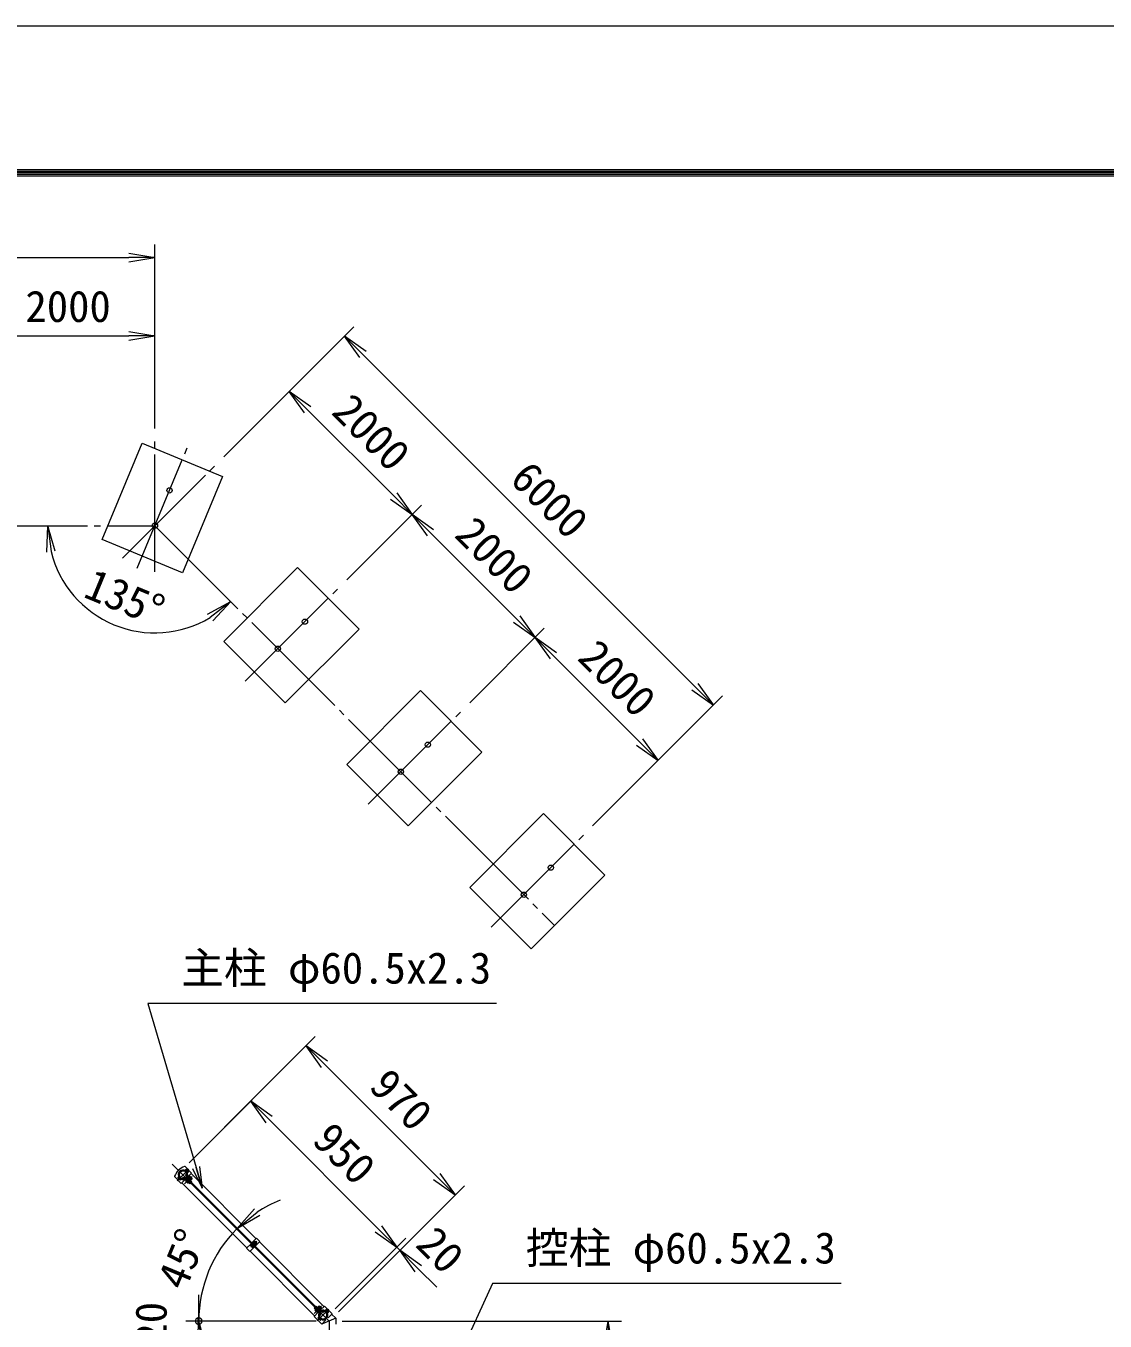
# Model space of a CAD drawing. Units: millimetres, scale not verified, with parts at other scales. Extents: x -12600 to 12600, y -8910 to 8910.
# Drawn here: x -5367 to -402, y 2953 to 8910 of the extents above; entities that cross this region are included whole.
import ezdxf
from ezdxf.enums import TextEntityAlignment as Align

# ---------------------------------------------------------------- set-up
doc = ezdxf.new("R2010")
doc.units = ezdxf.units.MM
doc.header["$LTSCALE"] = 30
doc.linetypes.add('LONG_CHAIN', pattern=[21, 18, -1, 1, -1])
for name, color, linetype, lineweight in [('0-0_D-TTL', 7, 'Continuous', 9), ('0-3_D-STR1', 1, 'Continuous', 9), ('0-4_D-STR4', 7, 'Continuous', 9), ('0-6_D-BMK', 2, 'LONG_CHAIN', 9), ('0-7_D-STR3', 3, 'Continuous', 9), ('0-9_D-STR-DIM', 7, 'Continuous', 9), ('0-A_0', 7, 'Continuous', 9), ('0-D_D-STR-TXT', 7, 'Continuous', 9)]:
    doc.layers.add(name, color=color, linetype=linetype, lineweight=lineweight)
doc.styles.add('ＭＳ ゴシック', font='')
doc.styles.get('ＭＳ ゴシック').set_extended_font_data('MS Gothic')

# ---------------------------------------------------------------- blocks, each defined once
blk = doc.blocks.new('_Open')
at = {"layer": '0-A_0'}
blk.add_line((-30, 5), (0, 0), dxfattribs=at)
blk.add_lwpolyline([(-30, -5), (0, 0), (-30, 0)], dxfattribs=at)
blk = doc.blocks.new('_DotSmall')
at = {"layer": '0-A_0'}
for p, q in [((2.238, 3), (-2.238, 3)), ((3.668, -0.743), (-3.668, -0.743))]:
    blk.add_line(p, q, dxfattribs=at)
for points in [[(3.75, 0), (3.72, 0.47), (3.632, 0.933), (3.487, 1.38), (3.286, 1.807), (3.034, 2.204), (2.734, 2.567), (2.39, 2.889), (2.009, 3.166), (1.597, 3.393), (1.159, 3.566), (0.703, 3.684), (0.235, 3.743), (-0.235, 3.743), (-0.703, 3.684), (-1.159, 3.566), (-1.597, 3.393), (-2.009, 3.166), (-2.39, 2.889), (-2.734, 2.567), (-3.034, 2.204), (-3.286, 1.807), (-3.487, 1.38), (-3.632, 0.933), (-3.72, 0.47), (-3.75, 0), (0, 0)], [(-3.75, 0), (-3.72, -0.47), (-3.632, -0.933), (-3.487, -1.38), (-3.286, -1.807), (-3.034, -2.204), (-2.734, -2.567), (-2.39, -2.889), (-2.009, -3.166), (-1.597, -3.393), (-1.159, -3.566), (-0.703, -3.684), (-0.235, -3.743), (0.235, -3.743), (0.703, -3.684), (1.159, -3.566), (1.597, -3.393), (2.009, -3.166), (2.39, -2.889), (2.734, -2.567), (3.034, -2.204), (3.286, -1.807), (3.487, -1.38), (3.632, -0.933), (3.72, -0.47), (3.75, 0), (0, 0)]]:
    blk.add_lwpolyline(points, close=True, dxfattribs=at)

msp = doc.modelspace()

# ---------------------------------------------------------------- linework, layer by layer
at = {"layer": '0-0_D-TTL', "color": 2}
msp.add_lwpolyline([(-12600, 8910), (12600, 8910), (12600, -8910), (-12600, -8910)], close=True, dxfattribs=at)
at = {"layer": '0-0_D-TTL'}
for points in [[(-11790, 8250), (11790, 8250), (11790, -8250), (-11790, -8250)], [(-11782.5, 8242.5), (11782.5, 8242.5), (11782.5, -8242.5), (-11782.5, -8242.5)], [(-11775, 8235), (11775, 8235), (11775, -8235), (-11775, -8235)], [(-11767.5, 8227.5), (11767.5, 8227.5), (11767.5, -8227.5), (-11767.5, -8227.5)], [(-11760, 8220), (11760, 8220), (11760, -8220), (-11760, -8220)]]:
    msp.add_lwpolyline(points, close=True, dxfattribs=at)
at = {"layer": '0-3_D-STR1'}
for p, q in [((-4350.91, 3289.33), (-4649.98, 3588.4)), ((-4645.16, 3611.96), (-4644.74, 3613.5)), ((-4638.38, 3610.14), (-4645.16, 3611.96)), ((-4637.96, 3611.69), (-4644.74, 3613.5)), ((-4630.76, 3626.36), (-4632.3, 3625.94)), ((-4630.49, 3619.16), (-4632.3, 3625.94)), ((-4628.94, 3619.58), (-4630.76, 3626.36)), ((-4607.2, 3631.18), (-4308.13, 3332.11)), ((-4293.28, 3317.26), (-3995.98, 3019.96)), ((-4038.76, 2977.18), (-4336.06, 3274.48)), ((-4015.25, 2987.01), (-4013.43, 2980.23)), ((-4013.7, 2987.42), (-4011.88, 2980.65)), ((-4013.43, 2980.23), (-4011.88, 2980.65)), ((-4006.22, 2994.9), (-3999.45, 2993.08)), ((-4005.81, 2996.45), (-3999.03, 2994.63)), ((-3999.03, 2994.63), (-3999.45, 2993.08)), ((-3960.62, 2984.6), (-3941.83, 2965.81)), ((-3941.83, 2965.81), (-4002.33, 2940.75)), ((-3941.83, 2965.81), (-3941.83, 2939.23))]:
    msp.add_line(p, q, dxfattribs=at)
for centre in [(-4706.28, 6773.72), (-4773.63, 6611.11), (-4083.5, 6169.88), (-4207.95, 6045.43), (-3517.81, 5604.19), (-3642.26, 5479.74), (-2952.12, 5038.51), (-3076.58, 4914.06)]:
    msp.add_circle(centre, 12.1, dxfattribs=at)
for centre, radius, start, end in [((-4644.5, 3625.7), 19.05, 339.32478, 290.67522), ((-4644.5, 3625.7), 17.45, 339.32478, 290.67522), ((-4638.48, 3609.75), 0.401, 290.67522, 75), ((-4638.48, 3609.75), 2, 290.67522, 75), ((-4628.55, 3619.68), 2, 195, 339.32478), ((-4628.55, 3619.68), 0.401, 195, 339.32478), ((-3999.69, 2980.89), 19.05, 159.32478, 110.67522), ((-4015.63, 2986.91), 2, 15, 159.32478), ((-3999.69, 2980.89), 17.45, 159.32478, 110.67522), ((-4015.63, 2986.91), 0.401, 15, 159.32478), ((-4005.71, 2996.83), 2, 110.67522, 255), ((-4005.71, 2996.83), 0.401, 110.67522, 255)]:
    msp.add_arc(centre, radius, start, end, dxfattribs=at)
at = {"layer": '0-4_D-STR4'}
for points in [[(-4832.89, 6990.68), (-4463.34, 6837.61), (-4647.02, 6394.15), (-5016.58, 6547.22)], [(-4117.44, 6418.78), (-3834.59, 6135.94), (-4174.01, 5796.53), (-4456.85, 6079.37)], [(-3551.75, 5853.09), (-3268.91, 5570.25), (-3608.32, 5230.84), (-3891.16, 5513.68)], [(-2986.07, 5287.41), (-2703.22, 5004.57), (-3042.63, 4665.16), (-3325.48, 4948)]]:
    msp.add_lwpolyline(points, close=True, dxfattribs=at)
at = {"layer": '0-6_D-BMK'}
for p, q in [((-4773.63, 6399.11), (-4773.63, 6999.11)), ((-4854.76, 6415.25), (-4625.15, 6969.58)), ((-4923.54, 6461.21), (-4499.27, 6885.47)), ((-4357.85, 5895.52), (-3933.59, 6319.78)), ((-3792.17, 5329.84), (-3367.9, 5754.1)), ((-3226.48, 4764.15), (-2802.22, 5188.41)), ((-4694.03, 3675.23), (-3972.08, 2953.28)), ((-4671.35, 3598.85), (-4617.65, 3652.55)), ((-4637.03, 3583.67), (-4602.47, 3618.23)), ((-4332.38, 3293), (-4305.09, 3320.3)), ((-4041.72, 2988.36), (-4007.16, 3022.92)), ((-4026.53, 2954.04), (-3972.84, 3007.73)), ((-3972.08, 2953.28), (-3972.08, -4776.72))]:
    msp.add_line(p, q, dxfattribs=at)
msp.add_lwpolyline([(-10612.11, 4772.64), (-8773.63, 6611.11), (-4773.63, 6611.11), (-2935.15, 4772.64)], dxfattribs=at)
at = {"layer": '0-7_D-STR3'}
for p, q in [((-4634.85, 3663.64), (-4604.79, 3633.58)), ((-4630.78, 3650.87), (-4634.67, 3646.98)), ((-4634.67, 3646.98), (-4623.21, 3635.53)), ((-4631.77, 3644.08), (-4632.03, 3643.82)), ((-4627.92, 3648.01), (-4631.81, 3644.12)), ((-4628.75, 3650.26), (-4620.02, 3641.53)), ((-4627.17, 3648.68), (-4626.82, 3649.03)), ((-4627.17, 3648.68), (-4626.82, 3649.03)), ((-4626.82, 3649.03), (-4621.16, 3643.38)), ((-4626.7, 3648.2), (-4626.11, 3648.78)), ((-4626.11, 3638.43), (-4626.37, 3638.17)), ((-4622.19, 3642.28), (-4626.08, 3638.39)), ((-4619.33, 3639.42), (-4623.21, 3635.53)), ((-4622, 3643.5), (-4621.41, 3644.08)), ((-4621.52, 3643.02), (-4621.16, 3643.38)), ((-4621.52, 3643.02), (-4621.16, 3643.38)), ((-4668.05, 3611.34), (-4658.85, 3602.15)), ((-4665.71, 3615.8), (-4654.4, 3604.49)), ((-4662.62, 3613.23), (-4662.88, 3612.97)), ((-4656.97, 3607.57), (-4657.23, 3607.31)), ((-4612.54, 3584.54), (-4633.23, 3605.24)), ((-4623.1, 3588.32), (-4632.29, 3597.51)), ((-4631.95, 3609.97), (-4628.77, 3613.15)), ((-4015.42, 2993.44), (-4631.95, 3609.97)), ((-4610.91, 3586.17), (-4631.61, 3606.87)), ((-4012.24, 2996.62), (-4628.77, 3613.15)), ((-4625.28, 3602.94), (-4626.48, 3601.74)), ((-4604.97, 3592.11), (-4625.67, 3612.81)), ((-4625.28, 3602.94), (-4617.76, 3595.42)), ((-4624.35, 3602.01), (-4624.17, 3602.19)), ((-4603.34, 3593.74), (-4624.04, 3614.43)), ((-4623.99, 3614.38), (-4604.79, 3633.58)), ((-4620.99, 3605.37), (-4619.61, 3606.75)), ((-4613.81, 3618.34), (-4620.88, 3611.27)), ((-4617.76, 3595.42), (-4618.96, 3594.22)), ((-4618.69, 3596.35), (-4618.51, 3596.53)), ((-4610.95, 3615.48), (-4618.02, 3608.41)), ((-4615.33, 3599.71), (-4613.95, 3601.09)), ((-4612.54, 3584.54), (-4610.91, 3586.17)), ((-4605.22, 3609.75), (-4612.29, 3602.68)), ((-4611.78, 3617.73), (-4603.05, 3609)), ((-4610.2, 3616.15), (-4604.55, 3610.5)), ((-4609.72, 3615.67), (-4609.5, 3615.9)), ((-4602.35, 3606.89), (-4609.43, 3599.82)), ((-4605.03, 3610.97), (-4604.8, 3611.2)), ((-4604.97, 3592.11), (-4603.34, 3593.74)), ((-4331.11, 3309.13), (-4352.53, 3287.7)), ((-4352.53, 3287.7), (-4337.68, 3272.85)), ((-4316.26, 3294.28), (-4337.68, 3272.85)), ((-4333.3, 3301.28), (-4324.11, 3292.09)), ((-4332.74, 3307.5), (-4317.89, 3292.65)), ((-4330.97, 3305.73), (-4319.65, 3294.42)), ((-4327.93, 3312.31), (-4306.5, 3333.73)), ((-4326.3, 3313.93), (-4311.45, 3299.09)), ((-4317.53, 3319.31), (-4324.6, 3312.24)), ((-4324.6, 3312.24), (-4313.15, 3300.78)), ((-4314.67, 3316.45), (-4321.74, 3309.37)), ((-4308.94, 3310.72), (-4316.01, 3303.65)), ((-4315.51, 3318.7), (-4306.78, 3309.97)), ((-4313.93, 3317.12), (-4311.17, 3319.87)), ((-4313.45, 3316.64), (-4310.46, 3319.62)), ((-4306.08, 3307.85), (-4313.15, 3300.78)), ((-4313.08, 3297.46), (-4291.65, 3318.88)), ((-4311.17, 3319.87), (-4305.51, 3314.22)), ((-4308.75, 3311.94), (-4305.76, 3314.93)), ((-4308.27, 3311.46), (-4305.51, 3314.22)), ((-4306.5, 3333.73), (-4291.65, 3318.88)), ((-4041.16, 2974.77), (-4021.96, 2993.97)), ((-4041.05, 3013.06), (-4039.43, 3014.69)), ((-4041.05, 3013.06), (-4020.14, 2992.15)), ((-4039.43, 3014.69), (-4018.52, 2993.78)), ((-4037.02, 3002.24), (-4027.83, 2993.05)), ((-4033.49, 3020.63), (-4031.86, 3022.25)), ((-4033.49, 3020.63), (-4012.58, 2999.72)), ((-4031.86, 3022.25), (-4010.95, 3001.34)), ((-4029.96, 3007.63), (-4031.17, 3006.43)), ((-4029.96, 3007.63), (-4022.44, 3000.11)), ((-4029.03, 3006.7), (-4028.86, 3006.87)), ((-4025.67, 3010.06), (-4024.3, 3011.43)), ((-4018.5, 3023.03), (-4025.57, 3015.96)), ((-4022.44, 3000.11), (-4023.65, 2998.91)), ((-4023.38, 3001.04), (-4023.2, 3001.22)), ((-4015.63, 3020.17), (-4022.7, 3013.1)), ((-4022.67, 3013.06), (-4022.53, 3013.2)), ((-4020.02, 3004.4), (-4018.64, 3005.78)), ((-4017.01, 3007.4), (-4016.87, 3007.55)), ((-4009.91, 3014.44), (-4016.98, 3007.37)), ((-4016.47, 3022.42), (-4007.74, 3013.69)), ((-4015.42, 2993.44), (-4012.24, 2996.62)), ((-4014.89, 3020.84), (-4009.23, 3015.18)), ((-4014.41, 3020.36), (-4014.18, 3020.59)), ((-4007.04, 3011.58), (-4014.11, 3004.5)), ((-4012.77, 3003.16), (-3993.57, 3022.36)), ((-4009.71, 3015.66), (-4009.48, 3015.89)), ((-3993.57, 3022.36), (-3958.22, 2987)), ((-3985.97, 3006.06), (-3989.86, 3002.17)), ((-3989.86, 3002.17), (-3978.4, 2990.72)), ((-3986.96, 2999.27), (-3987.22, 2999.01)), ((-3983.11, 3003.2), (-3987, 2999.31)), ((-3983.94, 3005.45), (-3975.21, 2996.72)), ((-3982.36, 3003.87), (-3982.01, 3004.22)), ((-3982.36, 3003.87), (-3982.01, 3004.22)), ((-3982.01, 3004.22), (-3976.35, 2998.57)), ((-3981.88, 3003.39), (-3981.3, 3003.97)), ((-3981.3, 2993.62), (-3981.56, 2993.36)), ((-3977.38, 2997.47), (-3981.27, 2993.58)), ((-3974.51, 2994.61), (-3978.4, 2990.72)), ((-3977.27, 2967.95), (-3958.22, 2987)), ((-3977.19, 2998.69), (-3976.6, 2999.27)), ((-3976.71, 2998.21), (-3976.35, 2998.57)), ((-3976.71, 2998.21), (-3976.35, 2998.57)), ((-4041.16, 2974.77), (-4005.8, 2939.42)), ((-4023.23, 2966.53), (-4014.04, 2957.34)), ((-4020.9, 2970.99), (-4009.59, 2959.67)), ((-4017.81, 2968.42), (-4018.07, 2968.16)), ((-4012.16, 2962.76), (-4012.42, 2962.5)), ((-4005.8, 2939.42), (-3986.75, 2958.47)), ((-3991.33, 2963.05), (-3986.75, 2958.47)), ((-3991.33, 2963.05), (-3990.35, 2960.97)), ((-3981.85, 2972.53), (-3977.27, 2967.95)), ((-3981.85, 2972.53), (-3979.77, 2971.55))]:
    msp.add_line(p, q, dxfattribs=at)
msp.add_lwpolyline([(-4682.44, 3616.05), (-4652.38, 3585.99), (-4633.18, 3605.19)], dxfattribs=at)
for centre, radius, start, end in [((-4607.1, 3588.3), 82.25, 112.22973, 157.77027), ((-4644.5, 3625.7), 22, 335.1633, 294.8367), ((-4644.5, 3625.7), 19.7, 334.83718, 295.16282), ((-4637.18, 3661.31), 3.3, 45, 108.27329), ((-4630.44, 3648.35), 2.54, 352.21089, 97.78911), ((-4630.5, 3639.7), 8.7, 17.26063, 72.73937), ((-4629.3, 3640.9), 8.5, 16.92751, 73.07249), ((-4621.85, 3639.75), 2.55, 352.42505, 97.57495), ((-4680.11, 3618.38), 3.3, 161.72671, 225), ((-4634.65, 3603.83), 4.3, 45, 110.03562), ((-4634.65, 3603.83), 2, 45, 107.72039), ((-4622.63, 3615.85), 4.3, 159.96438, 225), ((-4622.63, 3615.85), 2, 162.27961, 225), ((-4613.47, 3615.83), 2.54, 352.21089, 97.78911), ((-4613.53, 3607.17), 8.7, 17.26063, 72.73937), ((-4612.68, 3608.02), 8.5, 16.92751, 73.07249), ((-4604.88, 3607.23), 2.55, 352.42505, 97.57495), ((-4317.19, 3316.79), 2.54, 352.21089, 97.78911), ((-4317.25, 3308.14), 8.7, 17.26063, 72.73937), ((-4313.64, 3311.74), 8.5, 16.92751, 73.07249), ((-4308.6, 3308.19), 2.55, 352.42505, 97.57495), ((-3999.69, 2980.89), 22, 155.1633, 295.11694), ((-4021.56, 2990.74), 2, 342.27961, 45), ((-3999.69, 2980.89), 19.7, 154.83718, 295.11694), ((-4021.56, 2990.74), 4.3, 339.96438, 45), ((-4018.15, 3020.51), 2.54, 352.21089, 97.78911), ((-4018.21, 3011.86), 8.7, 17.26063, 72.73937), ((-4017.37, 3012.71), 8.5, 16.92751, 73.07249), ((-4009.54, 3002.76), 4.3, 225, 290.03562), ((-4009.54, 3002.76), 2, 225, 287.72039), ((-4009.57, 3011.91), 2.55, 352.42505, 97.57495), ((-3999.69, 2980.89), 22, 334.88306, 114.8367), ((-3999.69, 2980.89), 19.7, 334.88306, 115.16282), ((-3985.63, 3003.54), 2.54, 352.21089, 97.78911), ((-3985.69, 2994.89), 8.7, 17.26063, 72.73937), ((-3984.48, 2996.09), 8.5, 16.92751, 73.07249), ((-3977.04, 2994.94), 2.55, 352.42505, 97.57495)]:
    msp.add_arc(centre, radius, start, end, dxfattribs=at)
for centre, start_param, end_param in [((-4664.65, 3614.74), 1.5707963, 3.1415927), ((-4655.46, 3605.55), 3.1415927, 4.712389), ((-4628.9, 3600.91), 1.5707963, 3.1415927), ((-4619.71, 3591.71), 3.1415927, 4.712389), ((-4329.91, 3304.67), 1.5707963, 3.1415927), ((-4320.71, 3295.48), 3.1415927, 4.712389), ((-4033.63, 3005.64), 1.5707963, 3.1415927), ((-4024.44, 2996.44), 3.1415927, 4.712389), ((-4019.84, 2969.93), 1.5707963, 3.1415927), ((-4010.65, 2960.74), 3.1415927, 4.712389)]:
    msp.add_ellipse(centre, major_axis=(3.39, 3.39), ratio=0.3125, start_param=start_param, end_param=end_param, dxfattribs=at)
at = {"layer": '0-9_D-STR-DIM'}
for p, q in [((-4773.63, 7059.11), (-4773.63, 7904.7)), ((-8653.63, 7844.7), (-4893.63, 7844.7)), ((-4773.63, 7059.11), (-4773.63, 7544.7)), ((-4456.85, 6927.9), (-3858.93, 7525.82)), ((-5453.63, 7484.7), (-4893.63, 7484.7)), ((-2289.15, 5871.19), (-3816.5, 7398.54)), ((-4456.85, 6927.9), (-4113.49, 7271.26)), ((-3675.08, 6748), (-4071.06, 7143.98)), ((-3891.16, 6362.21), (-3547.8, 6705.57)), ((-3891.16, 6362.21), (-3547.8, 6705.57)), ((-3109.39, 6182.31), (-3505.37, 6578.29)), ((-3325.48, 5796.53), (-2982.12, 6139.89)), ((-3325.48, 5796.53), (-2982.12, 6139.89)), ((-2543.71, 5616.63), (-2939.69, 6012.61)), ((-2759.79, 5230.84), (-2161.87, 5828.76)), ((-2759.79, 5230.84), (-2416.43, 5574.2)), ((-4615.54, 3681.6), (-4035.71, 4261.42)), ((-3993.29, 4134.14), (-3477.1, 3617.96)), ((-4615.54, 3681.6), (-4290.27, 4006.86)), ((-4247.85, 3879.58), (-3745.8, 3377.54)), ((-3929.65, 2995.7), (-3349.82, 3575.53)), ((-3745.8, 3377.54), (-3830.65, 3462.39)), ((-4144.73, 3125.93), (-4438.77, 3419.97)), ((-3943.79, 3009.84), (-3618.52, 3335.11)), ((-3943.79, 3009.84), (-3618.52, 3335.11)), ((-3929.65, 2995.7), (-3604.38, 3320.97)), ((-3660.95, 3292.69), (-3646.81, 3278.54)), ((-3561.95, 3193.69), (-3477.1, 3108.84)), ((-4572.08, 2953.28), (-4572.08, 3073.28)), ((-4113.88, 2953.28), (-4632.08, 2953.28)), ((-4032.08, 2953.28), (-4632.08, 2953.28)), ((-4572.08, 2933.28), (-4572.08, 2953.28)), ((-3912.08, 2953.28), (-2627.49, 2953.28))]:
    msp.add_line(p, q, dxfattribs=at)
for centre, radius, start, end in [((-4773.63, 6611.11), 492.79, 193.98703, 301.01297), ((-3972.08, 2953.28), 600, 112.04332, 123.52166), ((-3972.08, 2953.28), 600, 135, 180)]:
    msp.add_arc(centre, radius, start, end, dxfattribs=at)
at = {"layer": '0-D_D-STR-TXT'}
for points in [[(-3201.7, 4413.88), (-4805.74, 4413.88), (-4556.54, 3566.11)], [(-1615.96, 3126.49), (-3220, 3126.49), (-3518.54, 2475.57)]]:
    msp.add_lwpolyline(points, dxfattribs=at)

# ---------------------------------------------------------------- block references
at = {"layer": '0-9_D-STR-DIM', "xscale": 4, "yscale": 4}
for p in [(-4773.63, 7844.7), (-4773.63, 7484.7)]:
    msp.add_blockref('_Open', p, dxfattribs=at)
for name, p, rotation in [('_Open', (-3901.35, 7483.39), 135), ('_Open', (-4155.91, 7228.83), 135), ('_Open', (-3590.23, 6663.15), 315), ('_Open', (-3590.23, 6663.15), 135), ('_Open', (-5266.42, 6611.11), 96.99352), ('_Open', (-4425.18, 6262.66), 38.00648), ('_Open', (-3024.54, 6097.46), 315), ('_Open', (-3024.54, 6097.46), 135), ('_Open', (-2204.3, 5786.33), 315), ('_Open', (-2458.86, 5531.78), 315), ('_Open', (-4078.14, 4219), 135), ('_Open', (-4332.7, 3964.44), 135), ('_Open', (-3392.25, 3533.1), 315), ('_Open', (-4396.34, 3377.54), 219.26083), ('_Open', (-3660.95, 3292.69), 315), ('_Open', (-3660.95, 3292.69), 315), ('_Open', (-3646.81, 3278.54), 135), ('_Open', (-4572.08, 2953.28), 95.73917), ('_DotSmall', (-4572.08, 2953.28), 270), ('_Open', (-2687.49, 2953.28), 90)]:
    msp.add_blockref(name, p, dxfattribs=dict(at, rotation=rotation))
at = {"layer": '0-D_D-STR-TXT', "xscale": 3.333333, "yscale": 3.333333, "rotation": 286.38032}
msp.add_blockref('_Open', (-4555.98, 3564.19), dxfattribs=at)

# ---------------------------------------------------------------- texts
at = {"layer": '0-9_D-STR-DIM', "style": 'ＭＳ ゴシック'}
msp.add_text('2000', height=144.3, dxfattribs=at).set_placement((-5369.38, 7504.94), align=Align.BOTTOM_LEFT)
for s, rotation, p in [('2000', 315, (-3997.17, 7098.72)), ('6000', 315, (-3177.46, 6788.12)), ('2000', 315, (-3431.49, 6533.03)), ('135°', 337.5, (-5125.48, 6245.38)), ('2000', 315, (-2865.8, 5967.35)), ('970', 315, (-3825.09, 3994.57)), ('950', 315, (-4086.72, 3747.09)), ('45°', 67.5, (-4594.82, 3070.62)), ('20', 315, (-3610.95, 3268.79)), ('20', 90, (-4676.32, 2845.03))]:
    msp.add_text(s, height=144.3, rotation=rotation, dxfattribs=at).set_placement(p, align=Align.BOTTOM_LEFT)
at = {"layer": '0-D_D-STR-TXT', "style": 'ＭＳ ゴシック'}
for s, p in [('主柱 φ60.5x2.3', (-4652.97, 4461.92)), ('控柱 φ60.5x2.3', (-3067.23, 3174.53))]:
    msp.add_text(s, height=144.3, dxfattribs=at).set_placement(p, align=Align.BOTTOM_LEFT)

doc.saveas('drawing.dxf')
